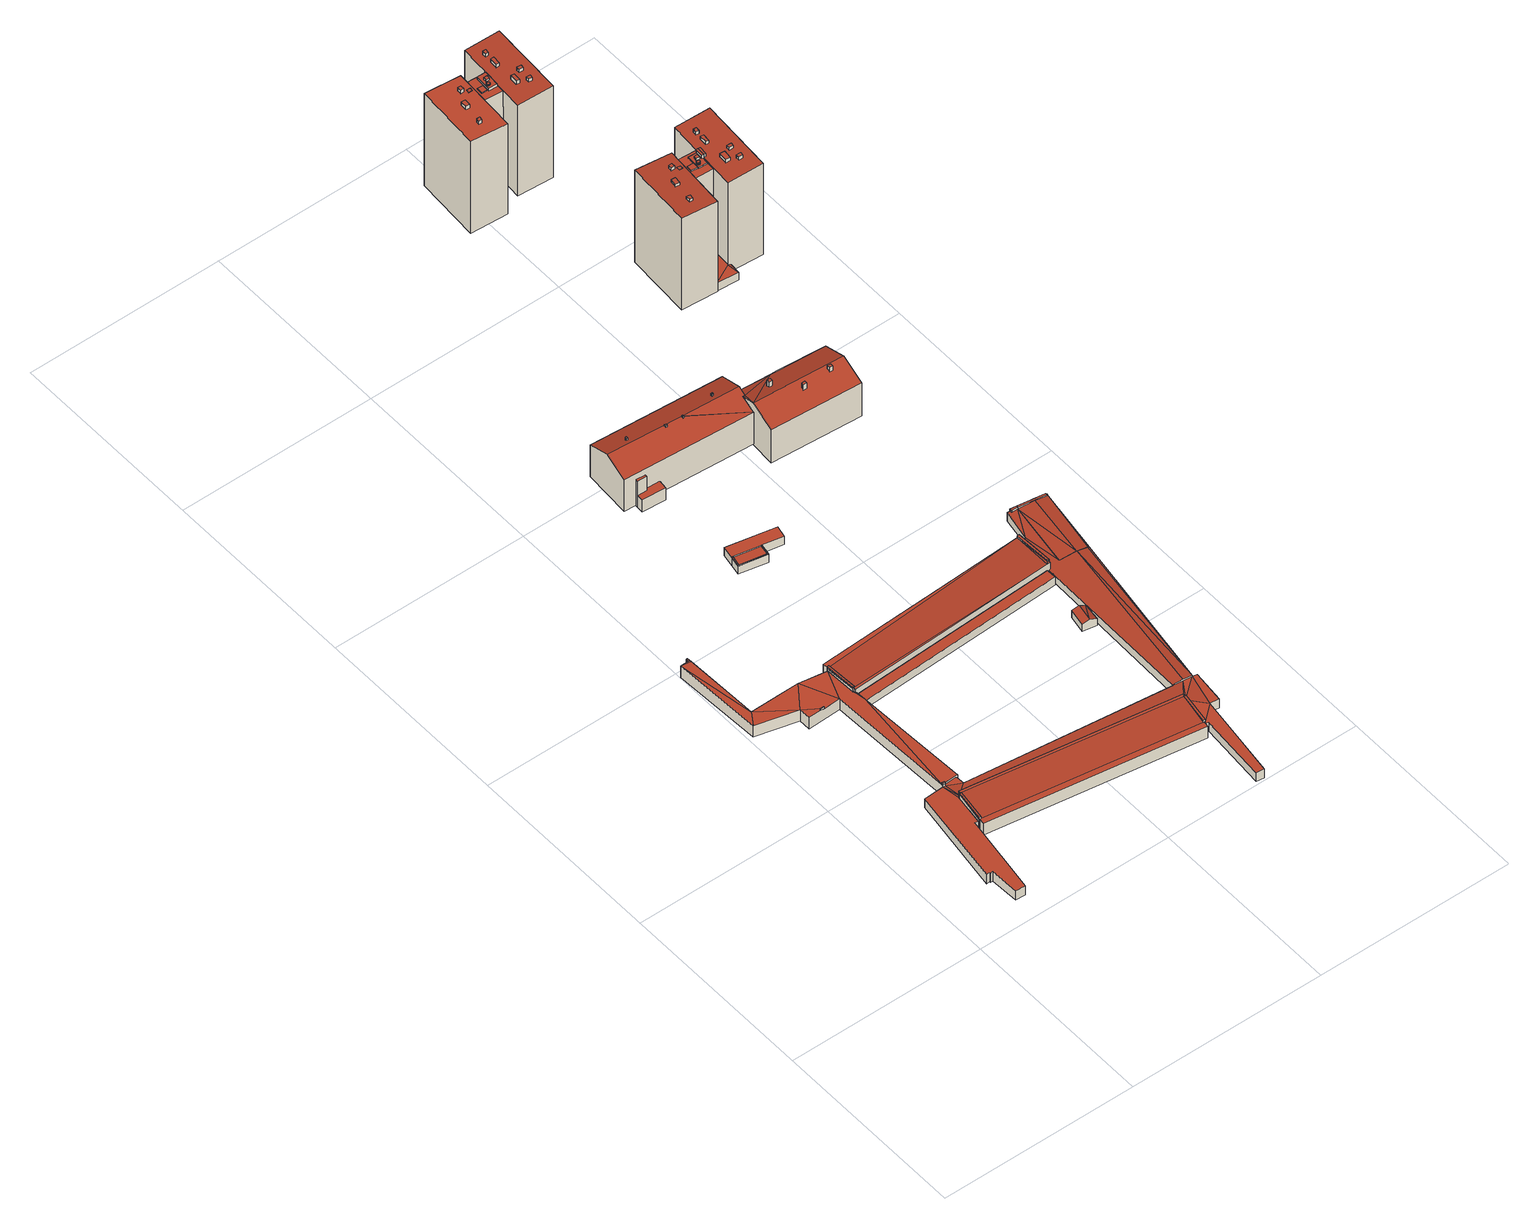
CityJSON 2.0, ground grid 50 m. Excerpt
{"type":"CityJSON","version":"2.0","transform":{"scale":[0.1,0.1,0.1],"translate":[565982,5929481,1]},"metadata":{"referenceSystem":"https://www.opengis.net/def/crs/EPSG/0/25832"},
"CityObjects":{
"building1":{"type":"Building","attributes":{"Grundfläche 2D":"547.838644","Grundhöhe NN":"1.365"},"children":["building1-1","building1-2"],"geometry":[{"type":"Solid","lod":"3","boundaries":[[[[0,1,2,3,4,5]],[[6,7,8,9,10,11]],[[12,13,1]],[[5,4,14,15,6,11,10,9,16,12,1,0]],[[14,4,17,18]],[[15,14,18,19]],[[6,15,19,20]],[[7,6,20,21]],[[8,7,21,22]],[[9,8,22,23]],[[16,9,23,24]],[[12,16,24,25]],[[13,12,25,26]],[[1,13,26,27]],[[2,1,27,28]],[[3,2,28,29]],[[4,3,29,17]],[[20,19,18,17,29,28,27,26,25,24,23,22,21]]]],"semantics":{"surfaces":[{"type":"RoofSurface"},{"type":"WallSurface"},{"type":"GroundSurface"}],"values":[[0,0,0,0,1,1,1,1,1,1,1,1,1,1,1,1,1,2]]}}]},
"building1-1":{"type":"BuildingInstallation","parents":["building1"],"geometry":[{"type":"MultiSurface","lod":"3","boundaries":[[[30,31,32,33,34,35]],[[12,33,32,16]],[[12,13,34,33]],[[13,1,35,34]],[[1,0,30,35]],[[31,30,0,10]],[[9,16,32,31,10]]],"semantics":{"surfaces":[{"type":"RoofSurface"},{"type":"WallSurface"}],"values":[0,1,1,1,1,1,1]}}]},
"building1-2":{"type":"BuildingInstallation","parents":["building1"],"geometry":[{"type":"MultiSurface","lod":"3","boundaries":[[[36,37,38,39,40]],[[6,11,37,36,15]],[[11,5,38,37]],[[14,40,39,38,5,4]],[[15,36,40,14]]],"semantics":{"surfaces":[{"type":"RoofSurface"},{"type":"WallSurface"}],"values":[0,1,1,1,1]}}]},
"building2":{"type":"Building","attributes":{"Grundfläche 2D":"1325.226094","Grundhöhe NN":"1.208"},"children":["building2-1","building2-2","building2-3"],"geometry":[{"type":"Solid","lod":"3","boundaries":[[[[41,42,43,44]],[[43,45,44]],[[45,46,44]],[[47,46,45]],[[48,46,47]],[[49,50,51,52,48]],[[53,54,48,52,51]],[[48,54,55,46]],[[56,57,58,53,59,60]],[[61,60,59,62,63]],[[58,54,53]],[[59,64,65,66]],[[59,66,63,62]],[[60,67,68,56]],[[69,57,56]],[[70,71,72,73,74,75,76,77,78,79,80]],[[81,70,80]],[[82,83,81]],[[83,70,81]],[[84,72,71]],[[85,86,87,86,84]],[[72,84,86,87]],[[86,85,88,87]],[[89,90,91,92]],[[93,94,95,96,97,98,99,100,101,102,103]],[[104,105,94]],[[105,95,94]],[[105,106,107,95]],[[108,109,110,111,112,106]],[[112,107,106]],[[109,113,114,115]],[[115,110,109]],[[116,117,115]],[[117,118,115]],[[118,110,115]],[[116,119,120,121,117]],[[117,122,123,118]],[[112,124,125,107]],[[126,127,128,129]],[[130,129,131]],[[126,129,130]],[[132,41,44,46,133]],[[42,41,132,134]],[[43,42,134,135]],[[45,43,135,136]],[[47,45,136,137]],[[48,47,137,138]],[[49,48,138,139]],[[53,51,50,49,139,140]],[[59,53,140,141,95,64]],[[65,64,95,107]],[[65,107,125,66]],[[142,61,63,66,125,124,143]],[[90,67,60,61,142,144,91]],[[56,68,67,90,145,146,147]],[[57,69,148,149]],[[69,56,147,148]],[[58,57,149,150]],[[54,58,150,151]],[[46,55,54,151,133]],[[74,73,152,153]],[[75,74,153,154]],[[76,75,154,155]],[[77,76,155,156]],[[78,77,156,157]],[[78,157,158,111,79]],[[81,80,79,111,110,118]],[[81,118,159,160,82]],[[71,70,83,82,160,161]],[[88,85,84,71,161,162]],[[87,88,162,163]],[[72,87,163,164]],[[73,72,164,152]],[[92,91,144,165]],[[89,92,165,166]],[[90,89,166,145]],[[98,97,167,168]],[[99,98,168,169]],[[100,99,169,170]],[[101,100,170,171]],[[102,101,171,172]],[[103,102,172,173]],[[93,103,173,174]],[[94,93,174,175]],[[104,94,175,176]],[[105,104,176,177]],[[178,179,109,108,106,105,177,180]],[[113,109,179,181]],[[114,113,181,182]],[[115,114,182,183]],[[116,115,183,184]],[[119,116,184,185]],[[120,119,185,186]],[[121,120,186,187]],[[117,121,187,188]],[[122,117,188,189]],[[123,122,189,190]],[[123,190,159,118]],[[111,158,191,112]],[[124,112,191,143]],[[96,95,141,192]],[[97,96,192,167]],[[131,129,128,193,194]],[[130,131,194,195]],[[126,130,195,196]],[[127,126,196,197]],[[128,127,197,193]],[[158,157,156,155,154,153,152,164,163,162,161,160,159,190,189,188,187,186,185,184,183,182,181,179,178,180,177,176,175,174,173,172,171,170,169,168,167,192,141,140,139,138,137,136,135,134,132,133,151,150,149,148,147,146,145,166,165,144,142,143,191]],[[195,194,193,197,196]]]],"semantics":{"surfaces":[{"type":"RoofSurface"},{"type":"WallSurface"},{"type":"GroundSurface"}],"values":[[0,0,0,0,0,0,0,0,0,0,0,0,0,0,0,0,0,0,0,0,0,0,0,0,0,0,0,0,0,0,0,0,0,0,0,0,0,0,0,0,0,1,1,1,1,1,1,1,1,1,1,1,1,1,1,1,1,1,1,1,1,1,1,1,1,1,1,1,1,1,1,1,1,1,1,1,1,1,1,1,1,1,1,1,1,1,1,1,1,1,1,1,1,1,1,1,1,1,1,1,1,1,1,1,1,1,1,2,2]]}}]},
"building2-1":{"type":"BuildingInstallation","parents":["building2"],"geometry":[{"type":"MultiSurface","lod":"3","boundaries":[[[198,199,200,201,202]],[[200,62,59,201]],[[202,201,59,64]],[[64,65,198,202]],[[65,66,62,200,199,198]]],"semantics":{"surfaces":[{"type":"RoofSurface"},{"type":"WallSurface"}],"values":[0,1,1,1,1]}}]},
"building2-2":{"type":"BuildingInstallation","parents":["building2"],"geometry":[{"type":"MultiSurface","lod":"3","boundaries":[[[203,204,205,206]],[[207,204,203,208,52]],[[207,50,205,204]],[[206,205,50,51]],[[51,208,203,206]]],"semantics":{"surfaces":[{"type":"RoofSurface"},{"type":"WallSurface"}],"values":[0,1,1,1,1]}}]},
"building2-3":{"type":"BuildingInstallation","parents":["building2"],"geometry":[{"type":"MultiSurface","lod":"3","boundaries":[[[209,210,211,212,213]],[[214,86,215,211,210,209]],[[215,84,212,211]],[[85,88,213,212,84]],[[88,214,209,213]]],"semantics":{"surfaces":[{"type":"RoofSurface"},{"type":"WallSurface"}],"values":[0,1,1,1,1]}}]},
"building3":{"type":"Building","attributes":{"Grundfläche 2D":"58.564892","Grundhöhe NN":"1.126"},"children":["building3-1"],"geometry":[{"type":"Solid","lod":"3","boundaries":[[[[216,217,218,219,220,221]],[[222,223,224,225,226,227,228,229]],[[220,219,230,231]],[[221,220,231,232]],[[216,221,232,233]],[[227,226,234,235]],[[219,218,217,216,233,236,224,223,222,229,228,227,235,230]],[[225,224,236,237]],[[226,225,237,234]],[[235,234,237,236,233,232,231,230]]]],"semantics":{"surfaces":[{"type":"RoofSurface"},{"type":"WallSurface"},{"type":"GroundSurface"}],"values":[[0,0,1,1,1,1,1,1,1,2]]}}]},
"building3-1":{"type":"BuildingInstallation","parents":["building3"],"geometry":[{"type":"MultiSurface","lod":"3","boundaries":[[[222,238,239,229,228,240,241,223]],[[219,220,240,228]],[[220,221,241,240]],[[221,216,223,241]],[[223,216,217,222]],[[217,242,238,222]],[[239,238,242,243]],[[243,218,229,239]],[[218,219,228,229]]],"semantics":{"surfaces":[{"type":"RoofSurface"},{"type":"WallSurface"}],"values":[0,1,1,1,1,1,1,1,1]}}]},
"building4":{"type":"Building","attributes":{"Grundfläche 2D":"547.297613","Grundhöhe NN":"1.264"},"children":["building4-1","building4-2"],"geometry":[{"type":"Solid","lod":"3","boundaries":[[[[244,245,246,247,248,249]],[[250,246,245]],[[251,252,246]],[[246,252,247]],[[252,253,254,247]],[[247,255,256,248]],[[257,245,244,258]],[[250,245,257,259]],[[251,246,250,259,260]],[[252,251,260,261]],[[253,252,261,262]],[[254,253,262,263]],[[247,254,263,264]],[[255,247,264,265]],[[256,255,265,266]],[[248,256,266,267]],[[249,248,267,268]],[[258,244,249,268]],[[257,258,268,267,266,265,264,263,262,261,260,259]]]],"semantics":{"surfaces":[{"type":"RoofSurface"},{"type":"WallSurface"},{"type":"GroundSurface"}],"values":[[0,0,0,0,0,0,1,1,1,1,1,1,1,1,1,1,1,1,2]]}}]},
"building4-1":{"type":"BuildingInstallation","parents":["building4"],"geometry":[{"type":"MultiSurface","lod":"3","boundaries":[[[269,270,271,272,273]],[[270,269,253,254]],[[271,270,254,247]],[[272,271,247,274]],[[273,272,274,252]],[[269,273,252,253]]],"semantics":{"surfaces":[{"type":"RoofSurface"},{"type":"WallSurface"}],"values":[0,1,1,1,1,1]}}]},
"building4-2":{"type":"BuildingInstallation","parents":["building4"],"geometry":[{"type":"MultiSurface","lod":"3","boundaries":[[[275,276,277,278,279,280]],[[244,245,279,278]],[[245,281,280,279]],[[275,280,281,282]],[[282,248,249,276,275]],[[258,244,278,277,283]],[[268,283,277,276,249]]],"semantics":{"surfaces":[{"type":"RoofSurface"},{"type":"WallSurface"}],"values":[0,1,1,1,1,1,1]}}]},
"building5":{"type":"Building","attributes":{"Grundfläche 2D":"415.765195","Grundhöhe NN":"1.971"},"children":["building5-1","building5-2","building5-3","building5-4"],"geometry":[{"type":"Solid","lod":"3","boundaries":[[[[284,285,286]],[[286,285,284,287,288,289,290]],[[291,284,286,292,293]],[[294,295,287,284,291]],[[296,297,298,299,300,301]],[[302,303,304,305]],[[296,301,306,307]],[[297,296,307,308]],[[298,297,308,309]],[[310,292,286,290,311,312]],[[293,292,310,313]],[[294,291,293,313,314]],[[295,294,314,315]],[[288,287,295,315,316]],[[304,303,299,298,309,311,290,289,288,316,317]],[[306,301,305,304,317]],[[305,301,300,302]],[[302,300,299,303]],[[316,315,314,313,310,312,311,309,308,307,306,317]]]],"semantics":{"surfaces":[{"type":"RoofSurface"},{"type":"WallSurface"},{"type":"GroundSurface"}],"values":[[0,0,0,0,0,0,1,1,1,1,1,1,1,1,1,1,1,1,2]]}}]},
"building5-1":{"type":"BuildingInstallation","parents":["building5"],"geometry":[{"type":"MultiSurface","lod":"3","boundaries":[[[318,319,320,321]],[[321,320,322,323]],[[318,321,323,324]],[[319,318,324,325]],[[320,319,325,322]]],"semantics":{"surfaces":[{"type":"RoofSurface"},{"type":"WallSurface"}],"values":[0,1,1,1,1]}}]},
"building5-2":{"type":"BuildingInstallation","parents":["building5"],"geometry":[{"type":"MultiSurface","lod":"3","boundaries":[[[326,327,328,329]],[[329,328,330,331]],[[326,329,331,332]],[[327,326,332,333]],[[328,327,333,330]]],"semantics":{"surfaces":[{"type":"RoofSurface"},{"type":"WallSurface"}],"values":[0,1,1,1,1]}}]},
"building5-3":{"type":"BuildingInstallation","parents":["building5"],"geometry":[{"type":"MultiSurface","lod":"3","boundaries":[[[334,335,336,337]],[[338,339,335,334]],[[339,285,336,335]],[[340,337,336,285]],[[340,338,334,337]]],"semantics":{"surfaces":[{"type":"RoofSurface"},{"type":"WallSurface"}],"values":[0,1,1,1,1]}}]},
"building5-4":{"type":"BuildingInstallation","parents":["building5"],"geometry":[{"type":"MultiSurface","lod":"3","boundaries":[[[341,342,343,344]],[[344,343,345,346]],[[341,344,346,347]],[[342,341,347,348]],[[343,342,348,345]]],"semantics":{"surfaces":[{"type":"RoofSurface"},{"type":"WallSurface"}],"values":[0,1,1,1,1]}}]},
"building6":{"type":"Building","attributes":{"Grundfläche 2D":"292.019420","Grundhöhe NN":"1.836"},"children":["building6-1","building6-2","building6-3"],"geometry":[{"type":"Solid","lod":"3","boundaries":[[[[349,350,293]],[[351,293,292]],[[349,293,351]],[[352,353,349,351,354]],[[355,354,351,356,357]],[[358,359,360,361]],[[293,350,362,363]],[[292,293,363,364]],[[365,357,356,351,292,364,366]],[[355,357,365,367]],[[352,354,355,367,368]],[[360,359,369,362,350,349,353,352,368,370]],[[361,360,370,371]],[[358,361,371,372]],[[359,358,372,369]],[[363,362,369,372,371,370,368,367,365,366,364]]]],"semantics":{"surfaces":[{"type":"RoofSurface"},{"type":"WallSurface"},{"type":"GroundSurface"}],"values":[[0,0,0,0,0,0,1,1,1,1,1,1,1,1,1,2]]}}]},
"building6-1":{"type":"BuildingInstallation","parents":["building6"],"geometry":[{"type":"MultiSurface","lod":"3","boundaries":[[[373,374,375,376]],[[376,375,377,378]],[[373,376,378,379]],[[374,373,379,380]],[[375,374,380,377]]],"semantics":{"surfaces":[{"type":"RoofSurface"},{"type":"WallSurface"}],"values":[0,1,1,1,1]}}]},
"building6-2":{"type":"BuildingInstallation","parents":["building6"],"geometry":[{"type":"MultiSurface","lod":"3","boundaries":[[[381,382,383,384]],[[384,383,385,386]],[[381,384,386,387]],[[382,381,387,388]],[[383,382,388,385]]],"semantics":{"surfaces":[{"type":"RoofSurface"},{"type":"WallSurface"}],"values":[0,1,1,1,1]}}]},
"building6-3":{"type":"BuildingInstallation","parents":["building6"],"geometry":[{"type":"MultiSurface","lod":"3","boundaries":[[[389,390,391,392,393]],[[394,395,396,391,390,389]],[[396,397,392,391]],[[397,398,393,392]],[[398,394,389,393]]],"semantics":{"surfaces":[{"type":"RoofSurface"},{"type":"WallSurface"}],"values":[0,1,1,1,1]}}]},
"building7":{"type":"Building","attributes":{"Grundfläche 2D":"125.555767","Grundhöhe NN":"1.365"},"children":["building7-1"],"geometry":[{"type":"Solid","lod":"3","boundaries":[[[[83,399,400,401,402,70]],[[402,401,85,84,70]],[[84,71,70]],[[82,399,83]],[[403,404,399]],[[400,399,404,401]],[[88,85,401]],[[405,82,83,70,71,406]],[[403,399,82,405,407]],[[404,403,407,408]],[[409,88,401,404,408,410]],[[406,71,84,85,88,409]],[[407,405,406,409,410,408]]]],"semantics":{"surfaces":[{"type":"RoofSurface"},{"type":"WallSurface"},{"type":"GroundSurface"}],"values":[[0,0,0,0,0,0,0,1,1,1,1,1,2]]}}]},
"building7-1":{"type":"BuildingInstallation","parents":["building7"],"geometry":[{"type":"MultiSurface","lod":"3","boundaries":[[[213,212,411,412,413]],[[85,84,212,213,88]],[[84,402,411,212]],[[402,400,412,411]],[[413,412,400,404]],[[401,88,213,413,404]]],"semantics":{"surfaces":[{"type":"RoofSurface"},{"type":"WallSurface"}],"values":[0,1,1,1,1,1]}}]},
"building8":{"type":"Building","attributes":{"Grundfläche 2D":"353.765444","Grundhöhe NN":"1.305"},"children":["building8-1","building8-2","building8-3","building8-4","building8-5","building8-6","building8-7","building8-8","building8-9","building8-10","building8-11","building8-12","building8-13"],"geometry":[{"type":"Solid","lod":"3","boundaries":[[[[414,415,416,417]],[[418,419,420,421]],[[422,423,424,425,426]],[[415,414,427,428]],[[426,429,430,416,415,428,431,422]],[[417,416,430,432]],[[414,417,432,427]],[[419,418,433,434]],[[424,435,436,420,419,434,437,425]],[[421,420,436,438]],[[418,421,438,433]],[[435,424,423,422,431,439]],[[426,425,437,429]],[[429,437,434,433,438,436,435,439,431,428,427,432,430]]]],"semantics":{"surfaces":[{"type":"RoofSurface"},{"type":"WallSurface"},{"type":"GroundSurface"}],"values":[[0,0,0,1,1,1,1,1,1,1,1,1,1,2]]}}]},
"building8-1":{"type":"BuildingInstallation","parents":["building8"],"geometry":[{"type":"MultiSurface","lod":"3","boundaries":[[[440,441,442,443]],[[443,442,444,445]],[[440,443,445,446]],[[441,440,446,447]],[[442,441,447,444]]],"semantics":{"surfaces":[{"type":"RoofSurface"},{"type":"WallSurface"}],"values":[0,1,1,1,1]}}]},
"building8-2":{"type":"BuildingInstallation","parents":["building8"],"geometry":[{"type":"MultiSurface","lod":"3","boundaries":[[[448,449,450,451]],[[451,450,452,453]],[[448,451,453,454]],[[449,448,454,455]],[[450,449,455,452]]],"semantics":{"surfaces":[{"type":"RoofSurface"},{"type":"WallSurface"}],"values":[0,1,1,1,1]}}]},
"building8-3":{"type":"BuildingInstallation","parents":["building8"],"geometry":[{"type":"MultiSurface","lod":"3","boundaries":[[[456,457,458,459]],[[459,458,460,461]],[[456,459,461,462]],[[457,456,462,463]],[[458,457,463,460]]],"semantics":{"surfaces":[{"type":"RoofSurface"},{"type":"WallSurface"}],"values":[0,1,1,1,1]}}]},
"building8-4":{"type":"BuildingInstallation","parents":["building8"],"geometry":[{"type":"MultiSurface","lod":"3","boundaries":[[[464,465,466,467]],[[467,466,468,469]],[[464,467,469,470]],[[470,471,465,464]],[[471,468,466,465]]],"semantics":{"surfaces":[{"type":"RoofSurface"},{"type":"WallSurface"}],"values":[0,1,1,1,1]}}]},
"building8-5":{"type":"BuildingInstallation","parents":["building8"],"geometry":[{"type":"MultiSurface","lod":"3","boundaries":[[[472,473,474,475]],[[475,474,476,477]],[[477,478,472,475]],[[478,479,473,472]],[[474,473,479,476]]],"semantics":{"surfaces":[{"type":"RoofSurface"},{"type":"WallSurface"}],"values":[0,1,1,1,1]}}]},
"building8-6":{"type":"BuildingInstallation","parents":["building8"],"geometry":[{"type":"MultiSurface","lod":"3","boundaries":[[[480,481,482,483]],[[483,482,484,485]],[[480,483,485,486]],[[481,480,486,487]],[[482,481,487,484]]],"semantics":{"surfaces":[{"type":"RoofSurface"},{"type":"WallSurface"}],"values":[0,1,1,1,1]}}]},
"building8-7":{"type":"BuildingInstallation","parents":["building8"],"geometry":[{"type":"MultiSurface","lod":"3","boundaries":[[[488,489,490,491]],[[492,493,491,490]],[[488,491,493,494]],[[489,488,494,495]],[[495,492,490,489]]],"semantics":{"surfaces":[{"type":"RoofSurface"},{"type":"WallSurface"}],"values":[0,1,1,1,1]}}]},
"building8-8":{"type":"BuildingInstallation","parents":["building8"],"geometry":[{"type":"MultiSurface","lod":"3","boundaries":[[[496,497,498,499]],[[499,498,500,501]],[[501,502,496,499]],[[497,496,502,503]],[[503,500,498,497]]],"semantics":{"surfaces":[{"type":"RoofSurface"},{"type":"WallSurface"}],"values":[0,1,1,1,1]}}]},
"building8-9":{"type":"BuildingInstallation","parents":["building8"],"geometry":[{"type":"MultiSurface","lod":"3","boundaries":[[[504,505,506,507]],[[505,504,508,509]],[[507,506,510,511]],[[511,508,504,507]],[[509,510,506,505]]],"semantics":{"surfaces":[{"type":"RoofSurface"},{"type":"WallSurface"}],"values":[0,1,1,1,1]}}]},
"building8-10":{"type":"BuildingInstallation","parents":["building8"],"geometry":[{"type":"MultiSurface","lod":"3","boundaries":[[[512,513,514,515],[516,517,518,519,520],[521,522,523,524,525,526,527,528,529,530,531,532,533,534,535,536,537,538,539,540,541,542,543,544,545,546]],[[515,514,547,548]],[[548,549,512,515]],[[549,550,513,512]],[[550,547,514,513]]],"semantics":{"surfaces":[{"type":"RoofSurface"},{"type":"WallSurface"}],"values":[0,1,1,1,1]}}]},
"building8-11":{"type":"BuildingInstallation","parents":["building8"],"geometry":[{"type":"MultiSurface","lod":"3","boundaries":[[[551,552,553,554,555]],[[553,552,516,520]],[[554,553,520,519]],[[555,554,519,518]],[[551,555,518,517]],[[552,551,517,516]]],"semantics":{"surfaces":[{"type":"RoofSurface"},{"type":"WallSurface"}],"values":[0,1,1,1,1,1]}}]},
"building8-12":{"type":"BuildingInstallation","parents":["building8"],"geometry":[{"type":"MultiSurface","lod":"3","boundaries":[[[556,557,558,559]],[[560,559,558,561]],[[557,556,562,563]],[[563,561,558,557]],[[560,562,556,559]]],"semantics":{"surfaces":[{"type":"RoofSurface"},{"type":"WallSurface"}],"values":[0,1,1,1,1]}}]},
"building8-13":{"type":"BuildingInstallation","parents":["building8"],"geometry":[{"type":"MultiSurface","lod":"3","boundaries":[[[564,565,566,567,568,569,570,571,572,573,574,575,576,577,578,579,580,581,582,583,584,585,586,587,588,589]],[[568,567,527,526]],[[569,568,526,525]],[[570,569,525,524]],[[571,570,524,523]],[[572,571,523,522]],[[573,572,522,521]],[[574,573,521,546]],[[575,574,546,545]],[[576,575,545,544]],[[577,576,544,543]],[[578,577,543,542]],[[579,578,542,541]],[[580,579,541,540]],[[581,580,540,539]],[[582,581,539,538]],[[583,582,538,537]],[[584,583,537,536]],[[585,584,536,535]],[[586,585,535,534]],[[587,586,534,533]],[[588,587,533,532]],[[589,588,532,531]],[[564,589,531,530]],[[565,564,530,529]],[[566,565,529,528]],[[567,566,528,527]]],"semantics":{"surfaces":[{"type":"RoofSurface"},{"type":"WallSurface"}],"values":[0,1,1,1,1,1,1,1,1,1,1,1,1,1,1,1,1,1,1,1,1,1,1,1,1,1,1]}}]},
"building9":{"type":"Building","attributes":{"Grundfläche 2D":"394.086368","Grundhöhe NN":"1.462"},"children":["building9-1","building9-2","building9-3","building9-4","building9-5","building9-6","building9-7","building9-8","building9-9","building9-10","building9-11","building9-12","building9-13","building9-14","building9-15"],"geometry":[{"type":"Solid","lod":"3","boundaries":[[[[590,591,592,593,594,595,596]],[[597,598,599,600,601,602,603,604]],[[605,606,607,608,609]],[[610,611,612]],[[610,612,613]],[[614,613,612,615]],[[594,614,615,595]],[[593,592,616,617]],[[601,600,618,619]],[[602,601,619,620]],[[591,590,596,595,615,612,598,597,604,603,602,620,616,592]],[[621,618,600,599,598,612,611]],[[607,606,622,623]],[[594,593,617,624,609,608,607,623,625,613,614]],[[605,609,624,626]],[[606,605,626,622]],[[610,613,625,627]],[[611,610,627,621]],[[619,618,621,627,625,623,622,626,624,617,616,620]]]],"semantics":{"surfaces":[{"type":"RoofSurface"},{"type":"WallSurface"},{"type":"GroundSurface"}],"values":[[0,0,0,0,0,0,1,1,1,1,1,1,1,1,1,1,1,1,2]]}}]},
"building9-1":{"type":"BuildingInstallation","parents":["building9"],"geometry":[{"type":"MultiSurface","lod":"3","boundaries":[[[628,629,630,631,632,633],[634,635,636,637],[638,639,640,641,642,643,644,645,646,647,648,649,650,651,652,653,654,655,656,657,658,659,660,661,662,663]],[[664,665,633,632]],[[665,666,628,633]],[[666,667,629,628]],[[630,629,667,668]]],"semantics":{"surfaces":[{"type":"RoofSurface"},{"type":"WallSurface"}],"values":[0,1,1,1,1]}}]},
"building9-2":{"type":"BuildingInstallation","parents":["building9"],"geometry":[{"type":"MultiSurface","lod":"3","boundaries":[[[669,670,671,672]],[[671,670,634,637]],[[672,671,637,636]],[[669,672,636,635]],[[670,669,635,634]]],"semantics":{"surfaces":[{"type":"RoofSurface"},{"type":"WallSurface"}],"values":[0,1,1,1,1]}}]},
"building9-3":{"type":"BuildingInstallation","parents":["building9"],"geometry":[{"type":"MultiSurface","lod":"3","boundaries":[[[673,674,675,676,677,678,679,680,681,682,683,684,685,686,687,688,689,690,691,692,693,694,695,696,697,698]],[[677,676,645,644]],[[676,675,646,645]],[[678,677,644,643]],[[679,678,643,642]],[[680,679,642,641]],[[681,680,641,640]],[[682,681,640,639]],[[683,682,639,638]],[[684,683,638,663]],[[685,684,663,662]],[[686,685,662,661]],[[687,686,661,660]],[[688,687,660,659]],[[689,688,659,658]],[[690,689,658,657]],[[691,690,657,656]],[[692,691,656,655]],[[693,692,655,654]],[[694,693,654,653]],[[695,694,653,652]],[[696,695,652,651]],[[697,696,651,650]],[[698,697,650,649]],[[673,698,649,648]],[[674,673,648,647]],[[675,674,647,646]]],"semantics":{"surfaces":[{"type":"RoofSurface"},{"type":"WallSurface"}],"values":[0,1,1,1,1,1,1,1,1,1,1,1,1,1,1,1,1,1,1,1,1,1,1,1,1,1,1]}}]},
"building9-4":{"type":"BuildingInstallation","parents":["building9"],"geometry":[{"type":"MultiSurface","lod":"3","boundaries":[[[699,700,701,702]],[[703,704,700,699]],[[701,700,704,705]],[[705,706,702,701]],[[706,703,699,702]]],"semantics":{"surfaces":[{"type":"RoofSurface"},{"type":"WallSurface"}],"values":[0,1,1,1,1]}}]},
"building9-5":{"type":"BuildingInstallation","parents":["building9"],"geometry":[{"type":"MultiSurface","lod":"3","boundaries":[[[707,708,709,710,711]],[[712,707,711,603,591]],[[664,632,631,709,708,707,712]],[[597,710,709,631,630,668,596]],[[596,590,591,603,604,597]]],"semantics":{"surfaces":[{"type":"RoofSurface"},{"type":"WallSurface"}],"values":[0,1,1,1,1]}}]},
"building9-6":{"type":"BuildingInstallation","parents":["building9"],"geometry":[{"type":"MultiSurface","lod":"3","boundaries":[[[713,714,715,716]],[[716,715,717,718]],[[713,716,718,719]],[[714,713,719,720]],[[715,714,720,717]]],"semantics":{"surfaces":[{"type":"RoofSurface"},{"type":"WallSurface"}],"values":[0,1,1,1,1]}}]},
"building9-7":{"type":"BuildingInstallation","parents":["building9"],"geometry":[{"type":"MultiSurface","lod":"3","boundaries":[[[721,722,723,724]],[[724,723,725,726]],[[721,724,726,727]],[[722,721,727,728]],[[723,722,728,725]]],"semantics":{"surfaces":[{"type":"RoofSurface"},{"type":"WallSurface"}],"values":[0,1,1,1,1]}}]},
"building9-8":{"type":"BuildingInstallation","parents":["building9"],"geometry":[{"type":"MultiSurface","lod":"3","boundaries":[[[710,729,730,711]],[[597,731,729,710]],[[730,729,731,732]],[[711,730,732,603]]],"semantics":{"surfaces":[{"type":"RoofSurface"},{"type":"WallSurface"}],"values":[0,1,1,1]}}]},
"building9-9":{"type":"BuildingInstallation","parents":["building9"],"geometry":[{"type":"MultiSurface","lod":"3","boundaries":[[[733,734,735,736]],[[737,738,736,735]],[[733,736,738,739]],[[734,733,739,740]],[[735,734,740,737]]],"semantics":{"surfaces":[{"type":"RoofSurface"},{"type":"WallSurface"}],"values":[0,1,1,1,1]}}]},
"building9-10":{"type":"BuildingInstallation","parents":["building9"],"geometry":[{"type":"MultiSurface","lod":"3","boundaries":[[[741,742,743,744]],[[744,743,745,746]],[[741,744,746,747]],[[742,741,747,748]],[[743,742,748,745]]],"semantics":{"surfaces":[{"type":"RoofSurface"},{"type":"WallSurface"}],"values":[0,1,1,1,1]}}]},
"building9-11":{"type":"BuildingInstallation","parents":["building9"],"geometry":[{"type":"MultiSurface","lod":"3","boundaries":[[[749,750,751,752]],[[753,754,749,752]],[[752,751,755,753]],[[750,749,754,756]],[[751,750,756,755]]],"semantics":{"surfaces":[{"type":"RoofSurface"},{"type":"WallSurface"}],"values":[0,1,1,1,1]}}]},
"building9-12":{"type":"BuildingInstallation","parents":["building9"],"geometry":[{"type":"MultiSurface","lod":"3","boundaries":[[[757,758,759,760]],[[760,759,761,762]],[[757,760,762,763]],[[758,757,763,764]],[[759,758,764,761]]],"semantics":{"surfaces":[{"type":"RoofSurface"},{"type":"WallSurface"}],"values":[0,1,1,1,1]}}]},
"building9-13":{"type":"BuildingInstallation","parents":["building9"],"geometry":[{"type":"MultiSurface","lod":"3","boundaries":[[[765,766,767,768]],[[768,767,769,770]],[[765,768,770,771]],[[771,772,766,765]],[[772,769,767,766]]],"semantics":{"surfaces":[{"type":"RoofSurface"},{"type":"WallSurface"}],"values":[0,1,1,1,1]}}]},
"building9-14":{"type":"BuildingInstallation","parents":["building9"],"geometry":[{"type":"MultiSurface","lod":"3","boundaries":[[[773,774,775,776]],[[777,778,776,775]],[[773,776,778,779]],[[774,773,779,780]],[[775,774,780,777]]],"semantics":{"surfaces":[{"type":"RoofSurface"},{"type":"WallSurface"}],"values":[0,1,1,1,1]}}]},
"building9-15":{"type":"BuildingInstallation","parents":["building9"],"geometry":[{"type":"MultiSurface","lod":"3","boundaries":[[[781,782,783,784]],[[782,781,785,786]],[[784,783,787,788]],[[788,785,781,784]],[[786,787,783,782]]],"semantics":{"surfaces":[{"type":"RoofSurface"},{"type":"WallSurface"}],"values":[0,1,1,1,1]}}]}
},
"vertices":[
[751,259,44],[753,258,44],[754,265,44],[222,344,44],[221,337,44],[223,337,44],[209,259,39],[207,244,39],[739,165,39],[741,180,39],[739,180,39],[211,258,39],[756,258,44],[754,258,44],[218,338,44],[207,259,39],[744,179,39],[221,337,4],[218,338,4],[207,259,4],[209,259,4],[207,244,4],[739,165,4],[741,180,4],[744,179,4],[756,258,4],[754,258,4],[753,258,4],[754,265,4],[222,344,4],
[751,259,45],[739,180,45],[744,179,45],[756,258,45],[754,258,45],[753,258,45],
[207,259,45],[211,258,45],[223,337,45],[221,337,45],[218,338,45],
[26,993,36],[23,993,36],[24,986,36],[27,982,36],[2,985,36],[34,793,36],[12,760,36],[116,734,36],[117,705,36],[148,706,36],[157,706,35],[155,708,35],[200,708,34],[162,797,33],[114,796,34],[237,701,33],[234,707,33],[231,785,33],[212,388,34],[241,676,33],[255,389,33],[218,388,34],[252,389,33],[212,384,34],[218,384,34],[218,387,34],[240,701,33],[239,701,33],[237,707,33],[844,724,33],[802,731,27],[791,826,24],[776,826,22],[773,815,22],[777,732,24],[774,732,24],[775,726,24],[771,726,23],[762,308,30],[786,305,33],[810,303,30],[873,720,30],[870,721,30],[826,896,29],[826,898,29],[811,902,27],[804,904,27],[827,901,29],[766,725,26],[240,701,26],[241,676,26],[767,701,26],[207,262,30],[218,338,30],[212,384,29],[162,382,29],[126,135,30],[135,136,30],[135,132,30],[141,133,30],[144,61,30],[168,60,30],[199,263,30],[221,337,30],[222,344,30],[224,343,30],[218,384,29],[752,265,30],[754,265,30],[786,305,28],[762,308,28],[253,367,28],[753,258,30],[754,258,30],[756,258,30],[745,183,28],[790,221,28],[810,303,28],[754,181,28],[741,8,28],[760,6,28],[812,218,28],[821,301,28],[252,389,28],[218,387,29],[753,604,30],[736,608,23],[728,563,23],[745,560,30],[768,601,23],[762,557,23],[26,993,2],[34,793,2],[23,993,2],[24,986,2],[2,985,2],[12,760,2],[116,734,2],[117,705,2],[200,708,2],[212,384,2],[255,389,2],[252,389,2],[241,676,2],[240,701,2],[239,701,2],[237,701,2],[237,707,2],[234,707,2],[231,785,2],[162,797,2],[776,826,2],[773,815,2],[777,732,2],[774,732,2],[775,726,2],[771,726,2],[762,308,2],[810,303,2],[873,720,2],[802,731,2],[827,901,2],[804,904,2],[791,826,2],[767,701,2],[766,725,2],[126,135,2],[135,136,2],[135,132,2],[141,133,2],[144,61,2],[168,60,2],[199,263,2],[207,262,2],[218,338,2],[221,337,2],[222,344,2],[752,265,2],[754,265,2],[224,343,2],[753,258,2],[754,258,2],[756,258,2],[745,183,2],[754,181,2],[741,8,2],[760,6,2],[790,221,2],[812,218,2],[821,301,2],[253,367,2],[162,382,2],[728,563,2],[762,557,2],[768,601,2],[753,604,2],[736,608,2],
[218,384,39],[218,387,39],[218,388,39],[212,388,39],[212,384,39],
[157,708,41],[148,708,41],[148,706,41],[157,706,41],[148,708,36],[157,708,35],
[811,903,34],[811,902,34],[811,898,34],[826,896,34],[827,901,34],[811,903,27],[811,898,27],
[353,1152,24],[351,1152,24],[286,1165,24],[284,1165,24],[279,1138,24],[348,1124,24],[351,1152,26],[353,1152,26],[405,1142,26],[411,1172,26],[289,1196,26],[283,1165,26],[284,1165,26],[286,1165,26],[284,1165,1],[279,1138,1],[348,1124,1],[353,1152,1],[289,1196,1],[283,1165,1],[405,1142,1],[411,1172,1],
[347,1126,26],[281,1139,26],[279,1138,26],[348,1124,26],[347,1126,24],[281,1139,24],
[234,707,44],[237,707,44],[766,725,44],[768,826,39],[233,787,39],[231,787,39],[237,701,44],[775,726,44],[774,732,44],[777,732,44],[773,826,39],[768,827,39],[232,802,39],[237,707,3],[234,707,3],[237,701,3],[775,726,3],[774,732,3],[777,732,3],[773,826,3],[768,826,3],[768,827,3],[232,802,3],[233,787,3],[231,787,3],
[777,732,46],[773,826,46],[768,826,46],[772,732,46],[774,732,46],[772,732,44],
[235,787,46],[231,787,46],[231,785,46],[234,707,46],[237,707,46],[239,707,46],[239,707,44],[235,787,39],[231,785,3],
[393,1465,128],[396,1464,128],[529,1397,106],[206,1478,128],[202,1417,105],[291,1411,105],[529,1396,105],[539,1455,128],[531,1435,120],[537,1435,120],[543,1516,105],[209,1538,105],[230,1392,46],[289,1388,46],[291,1411,46],[254,1413,46],[254,1407,46],[231,1408,46],[254,1407,88],[254,1413,88],[231,1415,88],[231,1408,88],[231,1408,10],[230,1392,10],[289,1388,10],[291,1411,10],[531,1435,10],[529,1396,10],[529,1397,10],[537,1435,10],[543,1516,10],[209,1538,10],[202,1417,10],[231,1415,10],
[268,1487,129],[268,1492,129],[265,1492,129],[264,1488,129],[265,1492,121],[264,1488,123],[268,1487,123],[268,1492,121],
[352,1462,132],[353,1466,132],[349,1467,132],[349,1463,132],[349,1467,127],[349,1463,126],[352,1462,126],[353,1466,127],
[393,1460,132],[396,1460,132],[396,1464,132],[393,1464,132],[393,1460,126],[396,1460,126],[393,1464,127],
[484,1473,129],[484,1477,129],[481,1477,129],[481,1473,129],[481,1477,122],[481,1473,123],[484,1473,123],[484,1477,121],
[621,1455,109],[539,1460,110],[529,1397,134],[761,1446,108],[642,1454,109],[757,1382,134],[753,1318,108],[529,1396,133],[524,1333,108],[622,1459,38],[621,1455,38],[642,1454,38],[642,1457,38],[539,1460,8],[537,1435,8],[531,1435,8],[524,1333,8],[529,1397,8],[753,1318,8],[761,1446,8],[621,1455,8],[642,1454,8],[642,1457,8],[622,1459,8],
[718,1369,141],[718,1377,141],[710,1378,141],[710,1370,141],[710,1378,131],[710,1370,128],[718,1369,128],[718,1377,131],
[646,1366,141],[646,1373,141],[638,1373,141],[637,1366,141],[638,1373,127],[637,1366,124],[646,1366,124],[646,1373,127],
[588,1426,140],[588,1423,140],[588,1417,140],[596,1417,140],[596,1425,140],[588,1426,121],[588,1423,122],[588,1417,125],[596,1417,124],[596,1425,121],
[898,885,30],[895,886,30],[868,895,33],[867,890,33],[899,890,30],[896,891,30],[873,720,4],[802,731,4],[899,890,4],[896,891,4],[827,901,4],[868,895,4],
[867,890,34],[895,886,34],[896,891,34],
[696,2437,281],[608,2442,277],[596,2252,277],[685,2246,281],[454,2231,281],[547,2225,277],[557,2392,277],[464,2397,281],[604,2368,274],[602,2368,274],[556,2371,274],[552,2309,274],[600,2305,274],[696,2437,3],[608,2442,3],[600,2305,3],[596,2252,3],[604,2368,3],[685,2246,3],[454,2231,3],[547,2225,3],[556,2371,3],[557,2392,3],[552,2309,3],[464,2397,3],[602,2368,3],
[655,2328,290],[655,2320,290],[665,2319,290],[665,2327,290],[665,2319,280],[665,2327,280],[655,2328,280],[655,2320,280],
[627,2361,289],[635,2361,289],[636,2381,289],[628,2381,289],[636,2381,279],[628,2381,279],[627,2361,279],[635,2361,279],
[629,2398,289],[636,2398,289],[637,2408,289],[629,2408,289],[637,2408,279],[629,2408,279],[629,2398,279],[636,2398,279],
[662,2286,289],[663,2294,289],[653,2295,289],[653,2287,289],[653,2295,280],[653,2287,280],[662,2286,280],[663,2294,280],
[629,2299,289],[638,2298,289],[639,2317,289],[630,2318,289],[639,2317,279],[630,2318,279],[629,2299,279],[638,2298,279],
[504,2325,289],[503,2309,289],[513,2308,289],[514,2324,289],[513,2308,279],[514,2324,279],[504,2325,279],[503,2309,279],
[499,2268,289],[498,2259,289],[506,2259,289],[507,2268,289],[506,2259,279],[507,2268,279],[499,2268,279],[498,2259,279],
[524,2361,289],[524,2351,289],[532,2351,289],[532,2361,289],[532,2351,278],[532,2361,278],[524,2361,278],[524,2351,278],
[548,2343,279],[549,2351,279],[540,2351,279],[539,2343,279],[548,2343,277],[549,2351,277],[540,2351,278],[539,2343,278],
[577,2324,281],[598,2323,281],[601,2364,281],[579,2365,281],[585,2351,281],[594,2351,281],[593,2342,281],[585,2342,281],[585,2343,281],[586,2335,281],[587,2335,281],[587,2334,281],[587,2333,281],[587,2332,281],[586,2331,281],[585,2330,281],[584,2330,281],[583,2330,281],[582,2330,281],[581,2330,281],[581,2331,281],[580,2331,281],[580,2332,281],[580,2333,281],[580,2334,281],[580,2335,281],[580,2336,281],[581,2336,281],[581,2337,281],[582,2337,281],[583,2337,281],[584,2337,281],[585,2337,281],[585,2336,281],[586,2336,281],[601,2364,274],[579,2365,274],[577,2324,274],[598,2323,274],
[594,2351,286],[585,2351,286],[585,2343,286],[585,2342,286],[593,2342,286],
[561,2343,276],[560,2327,276],[575,2327,276],[576,2342,276],[576,2342,274],[575,2327,274],[561,2343,274],[560,2327,274],
[582,2330,285],[583,2330,285],[584,2330,285],[585,2330,285],[586,2331,285],[587,2332,285],[587,2333,285],[587,2334,285],[587,2335,285],[586,2335,285],[586,2336,285],[585,2336,285],[585,2337,285],[584,2337,285],[583,2337,285],[582,2337,285],[581,2337,285],[581,2336,285],[580,2336,285],[580,2335,285],[580,2334,285],[580,2333,285],[580,2332,285],[580,2331,285],[581,2331,285],[581,2330,285],
[803,1915,273],[803,1917,273],[804,1925,273],[756,1928,273],[752,1864,273],[799,1861,273],[802,1896,273],[802,1896,277],[796,1809,277],[802,1808,277],[884,1803,281],[897,1994,281],[809,2000,277],[803,1917,277],[803,1915,277],[665,1954,283],[654,1787,283],[746,1781,277],[746,1783,277],[758,1948,277],[800,1779,27],[802,1808,27],[796,1809,28],[746,1783,28],[752,1864,28],[799,1861,28],[804,1925,5],[756,1928,5],[884,1803,5],[897,1994,5],[809,2000,5],[802,1808,5],[654,1787,5],[746,1781,5],[758,1948,5],[746,1783,5],[665,1954,5],[800,1779,5],
[776,1881,277],[798,1880,277],[799,1896,277],[797,1897,277],[798,1916,277],[778,1917,277],[785,1907,277],[793,1907,277],[793,1898,277],[784,1899,277],[785,1892,277],[785,1891,277],[786,1891,277],[786,1890,277],[786,1889,277],[786,1888,277],[785,1888,277],[785,1887,277],[784,1886,277],[783,1886,277],[782,1886,277],[781,1886,277],[780,1886,277],[780,1887,277],[779,1887,277],[779,1888,277],[779,1889,277],[779,1890,277],[779,1891,277],[779,1892,277],[780,1892,277],[781,1893,277],[782,1893,277],[783,1893,277],[784,1893,277],[784,1892,277],[798,1916,273],[778,1917,273],[776,1881,273],[798,1880,273],[799,1896,273],
[793,1907,283],[785,1907,283],[784,1899,283],[793,1898,283],
[782,1886,283],[783,1886,283],[784,1886,283],[785,1887,283],[785,1888,283],[786,1888,283],[786,1889,283],[786,1890,283],[786,1891,283],[785,1891,283],[785,1892,283],[784,1892,283],[784,1893,283],[783,1893,283],[782,1893,283],[781,1893,283],[780,1892,283],[779,1892,283],[779,1891,283],[779,1890,283],[779,1889,283],[779,1888,283],[779,1887,283],[780,1887,283],[780,1886,283],[781,1886,283],
[776,1898,276],[760,1899,276],[759,1884,276],[775,1883,276],[776,1898,273],[760,1899,273],[759,1884,273],[775,1883,273],
[798,1917,286],[798,1916,286],[797,1897,286],[802,1896,286],[803,1917,286],[798,1917,273],
[852,1843,289],[862,1842,289],[863,1851,289],[852,1851,289],[863,1851,280],[852,1851,279],[852,1843,279],[862,1842,280],
[829,1965,287],[828,1955,287],[836,1954,287],[837,1964,287],[836,1954,278],[837,1964,278],[829,1965,278],[828,1955,278],
[807,1896,286],[809,1916,286],[807,1896,277],[809,1916,277],
[836,1939,287],[828,1940,287],[827,1921,287],[834,1920,287],[827,1921,278],[834,1920,278],[836,1939,278],[828,1940,278],
[865,1884,288],[854,1885,288],[854,1877,288],[864,1876,288],[854,1877,279],[864,1876,280],[865,1884,280],[854,1885,279],
[828,1876,288],[827,1855,288],[838,1854,288],[840,1875,288],[840,1875,279],[828,1876,278],[838,1854,279],[827,1855,278],
[702,1866,288],[713,1865,288],[714,1881,288],[704,1882,288],[714,1881,280],[704,1882,280],[702,1866,280],[713,1865,280],
[698,1814,288],[706,1814,288],[707,1824,288],[698,1825,288],[707,1824,280],[698,1825,281],[698,1814,281],[706,1814,280],
[724,1907,288],[733,1907,288],[733,1917,288],[725,1917,288],[733,1917,279],[725,1917,279],[724,1907,279],[733,1907,279],
[748,1899,279],[748,1907,279],[740,1908,279],[740,1899,279],[748,1899,278],[748,1907,278],[740,1908,278],[740,1899,278]
]}
